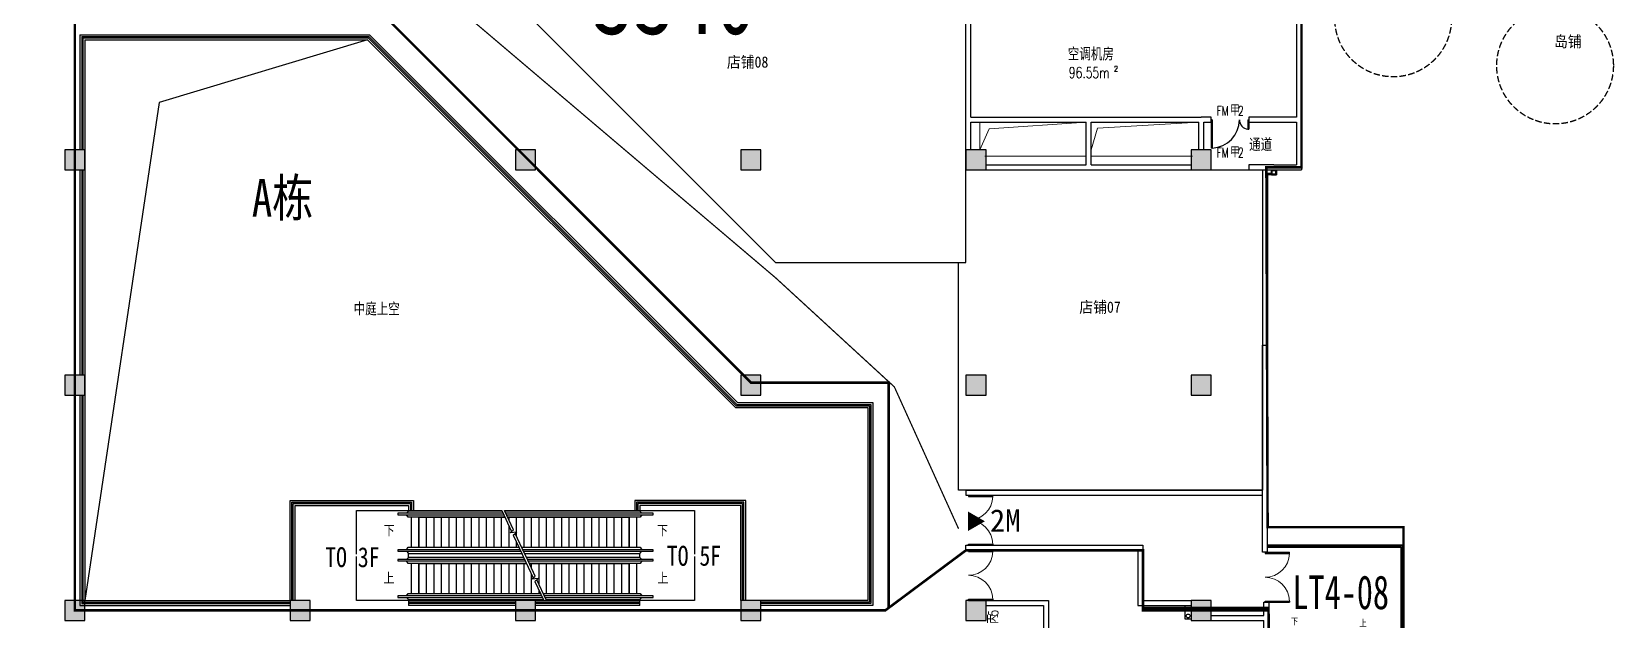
# Model space of a CAD drawing. Header units: millimetres. Extents: x 2508758 to 2608101, y 258149 to 386457.
# Drawn here: x 2544876 to 2608063, y 303460 to 326983 of the extents above; entities that cross this region are included whole.
import ezdxf
from ezdxf.enums import TextEntityAlignment as Align

# ---------------------------------------------------------------- set-up
doc = ezdxf.new("R2010")
doc.units = ezdxf.units.MM
doc.header["$MEASUREMENT"] = 0
doc.linetypes.add('_DASH', pattern=[0.6, 0.4, -0.2])
doc.linetypes.add('DASH', pattern=[0.35, 0.25, -0.1])
doc.layers.get('0').update_dxf_attribs({"linetype": 'CONTINUOUS'})
for name, color, linetype in [('0-dp点位', 7, 'CONTINUOUS'), ('0-商铺线', 2, 'CONTINUOUS'), ('COLUMN', 255, 'CONTINUOUS'), ('DIM_SYMB', 3, 'CONTINUOUS'), ('PUB_HATCH', 251, 'CONTINUOUS'), ('RAIL', 163, 'CONTINUOUS'), ('SPACE', 7, 'CONTINUOUS'), ('STAIR', 2, 'CONTINUOUS'), ('WALL', 255, 'CONTINUOUS'), ('WINDOW', 4, 'CONTINUOUS'), ('文字', 7, 'CONTINUOUS'), ('栏杆', 212, 'CONTINUOUS'), ('疏散指示', 1, 'CONTINUOUS'), ('索引', 1, 'CONTINUOUS'), ('门窗', 40, 'CONTINUOUS')]:
    doc.layers.add(name, color=color, linetype=linetype)
for name, color, linetype, lineweight in [('A-AREA-LINE', 4, 'CONTINUOUS', 15), ('fire', 1, 'CONTINUOUS', 5), ('P-SANR-FIXT', 6, 'CONTINUOUS', 15)]:
    doc.layers.add(name, color=color, linetype=linetype, lineweight=lineweight)
doc.styles.add('-宋体', font='', dxfattribs={"width": 0.8})
doc.styles.add('_TCH_DIM', font='', dxfattribs={"width": 0.8})
doc.styles.add('_TCH_SPACE', font='SIMPLEX', dxfattribs={"height": 5, "bigfont": 'GBCBIG'})
doc.styles.add('STYLE2', font='', dxfattribs={"width": 0.8, "height": 800})
doc.styles.add('TK-TITLE', font='simhei.ttf', dxfattribs={"height": 350})
doc.styles.add('黑体', font='simhei.ttf', dxfattribs={"width": 0.7})
doc.styles.get('-宋体').set_extended_font_data('SimSun')
doc.styles.get('_TCH_DIM').set_extended_font_data('SimSun')
doc.styles.get('STYLE2').set_extended_font_data('SimSun')

# ---------------------------------------------------------------- blocks, each defined once
blk = doc.blocks.new('_FZH')
blk.add_lwpolyline([(-0.5, -0.5), (0.5, -0.5), (0.5, 0.5), (-0.5, 0.5)], close=True)
at = {"layer": 'PUB_HATCH'}
blk.add_solid([(-0.5, -0.5), (0.5, -0.5), (-0.5, 0.5), (0.5, 0.5)], dxfattribs=at)
blk = doc.blocks.new('$DorLib2D$00000225')
at = {"color": 0}
for p, q in [((0.475, -0.001), (0.475, 0.752)), ((0.475, 0.752), (0.5, 0.752)), ((0.5, -0.001), (0.5, 0.752)), ((-0.5, 0), (-0.5, 0.252)), ((-0.475, 0.252), (-0.5, 0.252)), ((-0.475, 0), (-0.475, 0.252)), ((-0.475, 0), (-0.5, 0)), ((0.475, -0.001), (0.5, -0.001))]:
    blk.add_line(p, q, dxfattribs=at)
for centre, radius, start, end in [((0.505, -0.002), 0.755, 92.2493, 179.7238), ((-0.501, 0.003), 0.251, 359.7899, 84.0974)]:
    blk.add_arc(centre, radius, start, end, dxfattribs=at)
blk = doc.blocks.new('GFVBE')
at = {"layer": 'DIM_SYMB'}
for points in [[(2564083, 793326, 0, 0, 0), (2560109, 793326, 120, 0, 0), (2559659, 793326, 0, 0, 0)], [(2569724, 793326, 0, 0, 0), (2564887, 793326, 120, 0, 0), (2564437, 793326, 0, 0, 0)], [(2559505, 791478, 0, 0, 0), (2564232, 791478, 120, 0, 0), (2564682, 791478, 0, 0, 0)], [(2565264, 791478, 0, 0, 0), (2569238, 791478, 120, 0, 0), (2569688, 791478, 0, 0, 0)]]:
    blk.add_lwpolyline(points, format="xyseb", dxfattribs=at)
at = {"layer": 'STAIR'}
for p, q in [((2557860, 792452), (2557860, 794200)), ((2557860, 794200), (2563655, 794200)), ((2563709, 794085), (2559505, 794085)), ((2559505, 794085), (2559505, 794025)), ((2559505, 794025), (2563737, 794025)), ((2559931, 794171), (2559845, 794085)), ((2559917, 793926), (2559845, 794025)), ((2563783, 793926), (2559917, 793926)), ((2563669, 794171), (2559931, 794171)), ((2560050, 792726), (2560050, 793926)), ((2560350, 793926), (2563783, 793926)), ((2560350, 792726), (2560350, 793926)), ((2560350, 793926), (2560350, 792726)), ((2560650, 792726), (2560650, 793926)), ((2560950, 792726), (2560950, 793926)), ((2561250, 792726), (2561250, 793926)), ((2561550, 792726), (2561550, 793926)), ((2561850, 792726), (2561850, 793926)), ((2562150, 792726), (2562150, 793926)), ((2562450, 792726), (2562450, 793926)), ((2562750, 792726), (2562750, 793926)), ((2563050, 792726), (2563050, 793926)), ((2563350, 792726), (2563350, 793926)), ((2563650, 792726), (2563650, 793926)), ((2563655, 794200), (2564049, 793356)), ((2564129, 793422), (2563765, 794200)), ((2563765, 794200), (2571350, 794200)), ((2569170, 794171), (2563779, 794171)), ((2569706, 794085), (2563819, 794085)), ((2563847, 794025), (2569706, 794025)), ((2563893, 793926), (2568750, 793926)), ((2569183, 793926), (2563893, 793926)), ((2563950, 793804), (2563950, 793926)), ((2564250, 793328), (2564250, 793926)), ((2564550, 792726), (2564550, 793926)), ((2564850, 792726), (2564850, 793926)), ((2565150, 792726), (2565150, 793926)), ((2565450, 792726), (2565450, 793926)), ((2565750, 792726), (2565750, 793926)), ((2566050, 792726), (2566050, 793926)), ((2566350, 792726), (2566350, 793926)), ((2566650, 792726), (2566650, 793926)), ((2566950, 792726), (2566950, 793926)), ((2567250, 792726), (2567250, 793926)), ((2567550, 792726), (2567550, 793926)), ((2567850, 792726), (2567850, 793926)), ((2568150, 792726), (2568150, 793926)), ((2568450, 792726), (2568450, 793926)), ((2568750, 792726), (2568750, 793926)), ((2568750, 793926), (2568750, 792726)), ((2569050, 792726), (2569050, 793926)), ((2569256, 794085), (2569170, 794171)), ((2569256, 794025), (2569183, 793926)), ((2569706, 794025), (2569706, 794085)), ((2571350, 794200), (2571350, 792452)), ((2563950, 792726), (2563950, 793568)), ((2563986, 793302), (2564129, 793422)), ((2564254, 793326), (2563986, 793302)), ((2564117, 793211), (2564254, 793326)), ((2564117, 793211), (2564472, 792452)), ((2564582, 792452), (2564196, 793277)), ((2564250, 793162), (2564250, 793323)), ((2559505, 792627), (2559505, 792567)), ((2564390, 792627), (2559505, 792627)), ((2559505, 792567), (2564418, 792567)), ((2559845, 792627), (2559917, 792726)), ((2559845, 792567), (2559931, 792481)), ((2559917, 792726), (2564344, 792726)), ((2559931, 792323), (2559931, 792481)), ((2559931, 792481), (2564458, 792481)), ((2560350, 792726), (2564344, 792726)), ((2564250, 792726), (2564250, 792926)), ((2564454, 792726), (2568750, 792726)), ((2564454, 792726), (2569183, 792726)), ((2564472, 792452), (2564518, 792352)), ((2569706, 792627), (2564500, 792627)), ((2564528, 792567), (2569706, 792567)), ((2564568, 792481), (2569170, 792481)), ((2564629, 792352), (2564582, 792452)), ((2569170, 792481), (2569256, 792567)), ((2569170, 792323), (2569170, 792481)), ((2569183, 792726), (2569256, 792627)), ((2569706, 792567), (2569706, 792627)), ((2557860, 790604), (2557860, 792352)), ((2564572, 792237), (2559505, 792237)), ((2559505, 792237), (2559505, 792177)), ((2559505, 792177), (2564600, 792177)), ((2559931, 792323), (2559845, 792237)), ((2559917, 792078), (2559845, 792177)), ((2564646, 792078), (2559917, 792078)), ((2564532, 792323), (2559931, 792323)), ((2560050, 790878), (2560050, 792078)), ((2560350, 792078), (2564646, 792078)), ((2560350, 790878), (2560350, 792078)), ((2560350, 792078), (2560350, 790878)), ((2560650, 790878), (2560650, 792078)), ((2560950, 790878), (2560950, 792078)), ((2561250, 790878), (2561250, 792078)), ((2561550, 790878), (2561550, 792078)), ((2561850, 790878), (2561850, 792078)), ((2562150, 790878), (2562150, 792078)), ((2562450, 790878), (2562450, 792078)), ((2562750, 790878), (2562750, 792078)), ((2563050, 790878), (2563050, 792078)), ((2563350, 790878), (2563350, 792078)), ((2563650, 790878), (2563650, 792078)), ((2563950, 790878), (2563950, 792078)), ((2564250, 790878), (2564250, 792078)), ((2564518, 792352), (2564913, 791508)), ((2564550, 790878), (2564550, 792078)), ((2564992, 791574), (2564629, 792352)), ((2569170, 792323), (2564642, 792323)), ((2569706, 792237), (2564682, 792237)), ((2564710, 792177), (2569706, 792177)), ((2564757, 792078), (2568750, 792078)), ((2569183, 792078), (2564757, 792078)), ((2564850, 791878), (2564850, 792078)), ((2565150, 791235), (2565150, 792078)), ((2565450, 790878), (2565450, 792078)), ((2565750, 790878), (2565750, 792078)), ((2566050, 790878), (2566050, 792078)), ((2566350, 790878), (2566350, 792078)), ((2566650, 790878), (2566650, 792078)), ((2566950, 790878), (2566950, 792078)), ((2567250, 790878), (2567250, 792078)), ((2567550, 790878), (2567550, 792078)), ((2567850, 790878), (2567850, 792078)), ((2568150, 790878), (2568150, 792078)), ((2568450, 790878), (2568450, 792078)), ((2568750, 790878), (2568750, 792078)), ((2568750, 792078), (2568750, 790878)), ((2569050, 790878), (2569050, 792078)), ((2569256, 792237), (2569170, 792323)), ((2569256, 792177), (2569183, 792078)), ((2569706, 792177), (2569706, 792237)), ((2571350, 792352), (2571350, 790604)), ((2564849, 791454), (2564992, 791574)), ((2565117, 791478), (2564849, 791454)), ((2564850, 791455), (2564850, 791641)), ((2564850, 790878), (2564850, 791453)), ((2564980, 791363), (2565117, 791478)), ((2564980, 791363), (2565335, 790604)), ((2565445, 790604), (2565060, 791429)), ((2564201, 790604), (2557860, 790604)), ((2559505, 790779), (2559505, 790719)), ((2565253, 790779), (2559505, 790779)), ((2559505, 790719), (2565281, 790719)), ((2559845, 790779), (2559917, 790878)), ((2559845, 790719), (2559931, 790633)), ((2559917, 790878), (2565207, 790878)), ((2559931, 790633), (2565321, 790633)), ((2560350, 790878), (2565207, 790878)), ((2565335, 790604), (2565001, 790604)), ((2565150, 790878), (2565150, 790999)), ((2565317, 790878), (2568750, 790878)), ((2565317, 790878), (2569183, 790878)), ((2569706, 790779), (2565364, 790779)), ((2565392, 790719), (2569706, 790719)), ((2565432, 790633), (2569170, 790633)), ((2571350, 790604), (2565445, 790604)), ((2569170, 790633), (2569256, 790719)), ((2569183, 790878), (2569256, 790779)), ((2569706, 790719), (2569706, 790779))]:
    blk.add_line(p, q, dxfattribs=at)
at = {"layer": 'DIM_SYMB', "color": 7, "style": '_TCH_DIM', "width": 0.8}
for s, p in [('下', (2558943, 793203)), ('下', (2569863, 793203)), ('上', (2558932, 791299)), ('上', (2569879, 791299))]:
    blk.add_text(s, height=399, dxfattribs=at).set_placement(p)
blk = doc.blocks.new('$DorLib2D$00000002')
for p, q in [((-0.5, 0), (-0.5, 0.4875)), ((-0.475, 0.4875), (-0.5, 0.4875)), ((-0.475, 0), (-0.475, 0.4875)), ((0.475, 0), (0.475, 0.4875)), ((0.475, 0.4875), (0.5, 0.4875)), ((0.5, 0), (0.5, 0.4875)), ((-0.5, 0), (-0.475, 0)), ((0.5, 0), (0.475, 0))]:
    blk.add_line(p, q)
at = {"lineweight": 13}
for centre, start, end in [((-0.4875, 0), 0, 88.53072), ((0.4875, 0), 91.46928, 180)]:
    blk.add_arc(centre, 0.4875, start, end, dxfattribs=at)

msp = doc.modelspace()

# ---------------------------------------------------------------- hatches: boundary and pattern name
at = {"layer": 'fire'}
h = msp.add_hatch(color=1, dxfattribs=at)
h.dxf.hatch_style = 1
h.paths.add_polyline_path([(2582906.9, 307419.8), (2582301.3, 307769.4), (2582301.3, 307070.1)])

# ---------------------------------------------------------------- linework, layer by layer
msp.add_line((2594401.5, 321260.5), (2594601.5, 321260.5))
at = {"layer": '0-dp点位', "linetype": 'DASH', "ltscale": 1000}
for centre in [(2599266, 327504.9), (2605734, 325623.5)]:
    msp.add_circle(centre, 2328.7, dxfattribs=at)
at = {"layer": '0-商铺线'}
msp.add_lwpolyline([(2582201.5, 333860.5), (2573601.5, 333860.5), (2564601.5, 333860.5, 0.4142136), (2564101.5, 333360.5), (2564101.5, 328458.8, 0.1989124), (2564247.9, 328105.2), (2574592.7, 317760.5), (2582201.5, 317760.5)], format="xyb", close=True, dxfattribs=at)
msp.add_lwpolyline([(2582201.5, 321460.5), (2594051.5, 321460.5), (2594051.5, 308660.5), (2588614.8, 308660.5), (2588614.8, 308660.5), (2581901.5, 308660.5), (2581901.5, 316060.5), (2581901.5, 316060.5), (2581901.5, 317760.5)], dxfattribs=at)
at = {"layer": 'A-AREA-LINE', "color": 30}
for p, q in [((2564201.5, 304260.5), (2559930.7, 304260.5)), ((2569169.7, 304260.5), (2565001.5, 304260.5))]:
    msp.add_line(p, q, dxfattribs=at)
at = {"layer": 'fire', "color": 1, "linetype": '_DASH', "ltscale": 1000, "const_width": 50}
msp.add_lwpolyline([(2593343.2, 339258.5), (2591752.6, 336855.4), (2557885.3, 334312.5), (2562305.9, 327578.9), (2574605.4, 317139.1), (2579340.3, 312788.1), (2581904.8, 307121.8)], dxfattribs=at)
at = {"layer": 'fire', "color": 1, "const_width": 50}
msp.add_lwpolyline([(2582906.9, 307419.8), (2582301.3, 307769.4), (2582301.3, 307070.1)], close=True, dxfattribs=at)
at = {"layer": 'P-SANR-FIXT'}
for p, q in [((2582751.5, 322260.5), (2582751.5, 323360.5)), ((2582751.5, 322260.5), (2583126.1, 323099.5)), ((2583126.1, 323099.5), (2587001.5, 323360.5)), ((2587201.5, 322260.5), (2587456.5, 323125)), ((2587456.5, 323125), (2591501.5, 323360.5)), ((2582951.5, 322010.5), (2587001.5, 322010.5)), ((2591251.5, 322010.5), (2587201.5, 322010.5))]:
    msp.add_line(p, q, dxfattribs=at)
at = {"layer": 'PUB_HATCH'}
for p, q in [((2558294.4, 326660.5), (2549969.8, 324154.2)), ((2549969.8, 324154.2), (2547001.5, 304260.5))]:
    msp.add_line(p, q, dxfattribs=at)
at = {"layer": 'RAIL'}
for points in [[(2594601.5, 321260.5), (2594401.5, 321260.5), (2594401.5, 321460.5), (2594601.5, 321460.5)], [(2594571.5, 321290.5), (2594431.5, 321290.5), (2594431.5, 321430.5), (2594571.5, 321430.5)]]:
    msp.add_lwpolyline(points, close=True, dxfattribs=at)
at = {"layer": 'STAIR'}
for p, q in [((2546801.5, 326860.5), (2546801.5, 322260.5)), ((2547001.5, 326660.5), (2547001.5, 304260.5)), ((2546801.5, 321460.5), (2546801.5, 313260.5)), ((2546801.5, 312460.5), (2546801.5, 304060.5)), ((2594251.5, 306483.1), (2599681.5, 306483.1)), ((2599681.5, 298160.5), (2599681.5, 306483.1)), ((2594251.5, 306433.1), (2599631.5, 306433.1)), ((2594251.5, 306383.1), (2599571.5, 306383.1)), ((2599571.5, 306383.1), (2599571.5, 298260.5)), ((2599631.5, 306433.1), (2599631.5, 298210.5)), ((2564201.5, 304260.5), (2559930.7, 304260.5)), ((2559930.7, 304260.5), (2559930.7, 304060.5)), ((2564201.5, 304060.5), (2559930.7, 304060.5)), ((2569169.7, 304060.5), (2565001.5, 304060.5))]:
    msp.add_line(p, q, dxfattribs=at)
for points in [[(2546801.5, 326860.5), (2558377.2, 326860.5), (2573077.2, 312160.5), (2578476.5, 312160.5), (2578476.5, 304060.5), (2574001.5, 304060.5)], [(2547001.5, 326660.5), (2558294.4, 326660.5), (2572994.4, 311960.5), (2578276.5, 311960.5), (2578276.5, 304260.5), (2574001.5, 304260.5)], [(2555201.5, 304260.5), (2555201.5, 308255.5), (2560130.7, 308255.5), (2560130.7, 307855.5)], [(2555401.5, 304260.5), (2555401.5, 308055.5), (2559930.7, 308055.5), (2559930.7, 307855.5)], [(2573401.5, 304260.5), (2573401.5, 308255.5), (2568969.7, 308255.5), (2568969.7, 307855.5)], [(2573201.5, 304260.5), (2573201.5, 308055.5), (2569169.7, 308055.5), (2569169.7, 307855.5)], [(2546801.5, 304060.5), (2555201.5, 304060.5)], [(2547001.5, 304260.5), (2555201.5, 304260.5)], [(2569169.7, 304060.5), (2569169.7, 304260.5)], [(2591201.5, 303510.5), (2590951.5, 303510.5), (2590951.5, 304060.5)]]:
    msp.add_lwpolyline(points, dxfattribs=at)
msp.add_circle((2591076.5, 303635.5), 75, dxfattribs=at)
at = {"layer": 'WALL'}
for p, q in [((2595601.5, 330560.5), (2595601.5, 323460.5)), ((2582201.5, 323460.5), (2582201.5, 330460.5)), ((2582401.5, 323560.5), (2582401.5, 330460.5)), ((2595401.5, 330460.5), (2595401.5, 323560.5)), ((2582401.5, 323560.5), (2587101.5, 323560.5)), ((2587101.5, 323560.5), (2591601.5, 323560.5)), ((2592001.5, 323560.5), (2591601.5, 323560.5)), ((2592001.5, 323360.5), (2592001.5, 323560.5)), ((2595401.5, 323560.5), (2593501.5, 323560.5)), ((2593501.5, 323560.5), (2593501.5, 323360.5)), ((2582201.5, 322260.5), (2582201.5, 323460.5)), ((2582401.5, 323360.5), (2587001.5, 323360.5)), ((2582401.5, 322260.5), (2582401.5, 323360.5)), ((2587001.5, 321660.5), (2587001.5, 323360.5)), ((2587201.5, 321660.5), (2587201.5, 323360.5)), ((2587201.5, 323360.5), (2591501.5, 323360.5)), ((2591501.5, 322260.5), (2591501.5, 323360.5)), ((2591701.5, 322260.5), (2591701.5, 323360.5)), ((2591701.5, 323360.5), (2592001.5, 323360.5)), ((2593501.5, 323360.5), (2595401.5, 323360.5)), ((2595401.5, 323360.5), (2595401.5, 321660.5)), ((2595601.5, 323460.5), (2595601.5, 321460.5)), ((2583001.5, 321660.5), (2587001.5, 321660.5)), ((2587201.5, 321660.5), (2591201.5, 321660.5)), ((2594501.5, 321660.5), (2593501.5, 321660.5)), ((2593501.5, 321660.5), (2593501.5, 321460.5)), ((2594501.5, 321660.5), (2595401.5, 321660.5)), ((2583001.5, 321460.5), (2587101.5, 321460.5)), ((2587101.5, 321460.5), (2591201.5, 321460.5)), ((2593501.5, 321460.5), (2594401.5, 321460.5)), ((2594401.5, 321460.5), (2594401.5, 321260.5)), ((2594401.5, 321260.5), (2594601.5, 321260.5)), ((2594601.5, 321260.5), (2594601.5, 321460.5)), ((2594601.5, 321460.5), (2595601.5, 321460.5)), ((2594251.5, 306183.1), (2594251.5, 314460.2)), ((2582201.5, 308660.5), (2594051.5, 308660.5)), ((2582201.5, 308660.5), (2582201.5, 308460.5)), ((2582201.5, 308460.5), (2594051.5, 308460.5)), ((2582201.5, 306460.5), (2589272.2, 306460.5)), ((2582201.5, 306260.5), (2582201.5, 306460.5)), ((2589272.2, 306460.5), (2589272.2, 304260.5)), ((2582201.5, 306260.5), (2589072.2, 306260.5)), ((2589072.2, 306260.5), (2589072.2, 304060.5)), ((2583001.5, 304260.5), (2585501.5, 304260.5)), ((2583001.5, 304060.5), (2585301.5, 304060.5)), ((2585301.5, 304060.5), (2585301.5, 302660.5)), ((2585501.5, 304260.5), (2585501.5, 302460.5)), ((2589072.2, 304060.5), (2591201.5, 304060.5)), ((2589272.2, 304260.5), (2591201.5, 304260.5)), ((2592001.5, 303460.5), (2594101.5, 303460.5)), ((2594101.5, 297533.4), (2594101.5, 303460.5))]:
    msp.add_line(p, q, dxfattribs=at)
for points in [[(2594251.5, 306183.1), (2594051.5, 306183.1), (2594051.5, 314460.2), (2594251.5, 314460.2)], [(2592001.5, 303660.5), (2594101.5, 303660.5), (2594101.5, 304183.1), (2594301.5, 304183.1), (2594301.5, 297533.4), (2594101.5, 297533.4)]]:
    msp.add_lwpolyline(points, dxfattribs=at)
at = {"layer": '栏杆'}
for p, q in [((2546876.5, 326785.5), (2546876.5, 322260.5)), ((2546926.5, 326735.5), (2546926.5, 322260.5)), ((2546876.5, 321460.5), (2546876.5, 313260.5)), ((2546926.5, 321460.5), (2546926.5, 313260.5)), ((2546876.5, 312460.5), (2546876.5, 304135.5)), ((2546926.5, 312460.5), (2546926.5, 304185.5)), ((2564201.5, 304185.5), (2559930.7, 304185.5)), ((2564201.5, 304135.5), (2559930.7, 304135.5)), ((2569169.7, 304185.5), (2565001.5, 304185.5)), ((2569169.7, 304135.5), (2565001.5, 304135.5))]:
    msp.add_line(p, q, dxfattribs=at)
for points in [[(2546876.5, 326785.5), (2558346.2, 326785.5), (2573046.2, 312085.5), (2578401.5, 312085.5), (2578401.5, 304135.5), (2574001.5, 304135.5)], [(2546926.5, 326735.5), (2558325.5, 326735.5), (2573025.5, 312035.5), (2578351.5, 312035.5), (2578351.5, 304185.5), (2574001.5, 304185.5)], [(2594401.5, 321310.5), (2594201.5, 321310.5), (2594201.5, 314460.2)], [(2594401.5, 321260.5), (2594251.5, 321260.5), (2594251.5, 314460.2)], [(2555276.5, 304260.5), (2555276.5, 308180.5), (2560055.7, 308180.5), (2560055.7, 307855.5)], [(2555326.5, 304260.5), (2555326.5, 308130.5), (2560005.7, 308130.5), (2560005.7, 307855.5)], [(2573326.5, 304260.5), (2573326.5, 308180.5), (2569044.7, 308180.5), (2569044.7, 307855.5)], [(2573276.5, 304260.5), (2573276.5, 308130.5), (2569094.7, 308130.5), (2569094.7, 307855.5)], [(2546876.5, 304135.5), (2555201.5, 304135.5)], [(2546926.5, 304185.5), (2555201.5, 304185.5)]]:
    msp.add_lwpolyline(points, dxfattribs=at)
at = {"layer": '索引', "const_width": 100}
for points in [[(2579114.1, 303960.5), (2582201.5, 306260.5), (2589272.2, 306260.5), (2589272.2, 303960.5), (2594289, 303960.5), (2594289, 298860.5), (2599681.5, 298860.5), (2599681.5, 307183.1), (2594251.5, 307183.1), (2594201.5, 321560.5), (2595601.5, 321560.5), (2595601.5, 352560.5)], [(2546601.5, 330818.4), (2546601.7, 303860.4), (2578979.8, 303860.4), (2582201.5, 306260.5), (2589272.2, 306260.5), (2589272.2, 303860.4), (2594289, 303860.4), (2594304.2, 298760.5), (2599681.5, 298760.5), (2599681.5, 290743.5), (2594251.5, 290743.5), (2594251.5, 294460.5), (2592201.5, 294460.5), (2592187.3, 282160.5), (2566201.5, 282160.5), (2566201.5, 276660.5), (2565171.5, 276660.5), (2565171.5, 273727.1), (2519601.5, 273727.1)], [(2555601.5, 330978.9), (2573612.6, 312960.5), (2579114.1, 312960.5), (2579114.1, 303960.5)]]:
    msp.add_lwpolyline(points, dxfattribs=at)

# ---------------------------------------------------------------- block references
at = {"layer": '0-商铺线'}
msp.add_blockref('GFVBE', (0, -486344), dxfattribs=at)
at = {"layer": 'COLUMN', "xscale": 800, "yscale": 800, "zscale": 800}
for p in [(2546601.5, 321860.5), (2564601.5, 321860.5), (2573601.5, 321860.5), (2582601.5, 321860.5), (2591601.5, 321860.5), (2546601.5, 312860.5), (2573601.5, 312860.5), (2582601.5, 312860.5), (2591601.5, 312860.5), (2546601.5, 303860.5), (2555601.5, 303860.5), (2564601.5, 303860.5), (2573601.5, 303860.5), (2582601.5, 303860.5), (2591601.5, 303860.5)]:
    msp.add_blockref('_FZH', p, dxfattribs=at)
at = {"layer": 'WINDOW', "xscale": -1500, "yscale": -1500, "zscale": -1500}
msp.add_blockref('$DorLib2D$00000225', (2592751.5, 323460.5), dxfattribs=at)
at = {"layer": 'WINDOW', "xscale": 2000, "yscale": 2000, "zscale": 2000, "rotation": 269.9999999999999}
for p in [(2582301.5, 307460.5), (2582301.5, 305260.5), (2594151.5, 305183.1)]:
    msp.add_blockref('$DorLib2D$00000002', p, dxfattribs=at)

# ---------------------------------------------------------------- texts
at = {"layer": '0-商铺线', "char_height": 450, "attachment_point": 1, "style": '黑体'}
for s, insert in [('{\\W0.9;岛铺}', (2605693.3, 326813.4)), ('{\\W0.9;店铺08}', (2572650.3, 325993.8)), ('{\\W0.9;店铺07}', (2586728.3, 316201.9))]:
    msp.add_mtext_dynamic_manual_height_columns(s, width=3537.991, gutter_width=17.5, heights=[0], dxfattribs=dict(at, insert=insert))
at = {"layer": 'DIM_SYMB', "color": 7, "style": '_TCH_DIM', "width": 0.8}
for s, height, p in [('TO 3F', 797.47, (2556604.9, 305587.1)), ('TO 5F', 797.47, (2570250.4, 305641.8)), ('下', 265.8, (2595175.3, 303289.9)), ('上', 265.8, (2597918.1, 303218.5))]:
    msp.add_text(s, height=height, dxfattribs=at).set_placement(p)
at = {"layer": 'fire', "color": 1, "style": 'TK-TITLE'}
msp.add_text('2M', height=900, rotation=0.035137, dxfattribs=at).set_placement((2583156.2, 306998.9))
at = {"layer": 'SPACE', "style": '_TCH_SPACE', "width": 0.705882}
for s, height, p in [('96.55m', 446.25, (2586310.7, 325122.7)), ('2', 223.1, (2588110.7, 325385.2))]:
    msp.add_text(s, height=height, dxfattribs=at).set_placement(p)
at = {"layer": '文字', "style": '-宋体', "width": 0.75}
for s, p in [('空调机房', (2586268.3, 325876.8)), ('通道', (2593511.2, 322255.1)), ('中庭上空', (2557742.2, 315692.1))]:
    msp.add_text(s, height=450, dxfattribs=at).set_placement(p)
at = {"layer": '文字', "linetype": 'ByBlock', "style": 'STYLE2', "width": 0.8}
msp.add_text('A栋', height=1500, dxfattribs=at).set_placement((2553672.4, 319595.6))
at = {"layer": '疏散指示', "style": '黑体', "width": 0.7}
msp.add_attdef('LT4-08', text='B2-1', height=1350, dxfattribs=at).set_placement((2597171.4, 303909.2), align=Align.CENTER)
at = {"layer": '索引', "linetype": 'DASH', "style": 'STYLE2', "width": 0.8}
msp.add_text('3340', height=3000, dxfattribs=at).set_placement((2567287, 326885.3))
at = {"layer": '门窗', "style": '_TCH_SPACE', "width": 0.705882}
for s, p in [('FM', (2592211.3, 323627.1)), ('2', (2593067.2, 323627.1)), ('FM', (2592211.3, 321956.4)), ('2', (2593067.2, 321956.4))]:
    msp.add_text(s, height=382.5, dxfattribs=at).set_placement(p)
at = {"layer": '门窗', "style": '_TCH_SPACE'}
for p in [(2592751.3, 323627.1), (2592751.3, 321956.4)]:
    msp.add_text('甲', height=434, dxfattribs=at).set_placement(p)
msp.add_text('丙', height=434, rotation=90, dxfattribs=at).set_placement((2583487.9, 303329.6))
at = {"layer": '门窗', "style": '_TCH_SPACE', "width": 0.705882}
msp.add_text('5', height=382.5, rotation=90, dxfattribs=at).set_placement((2583487.9, 303645.6))

doc.saveas('drawing.dxf')
